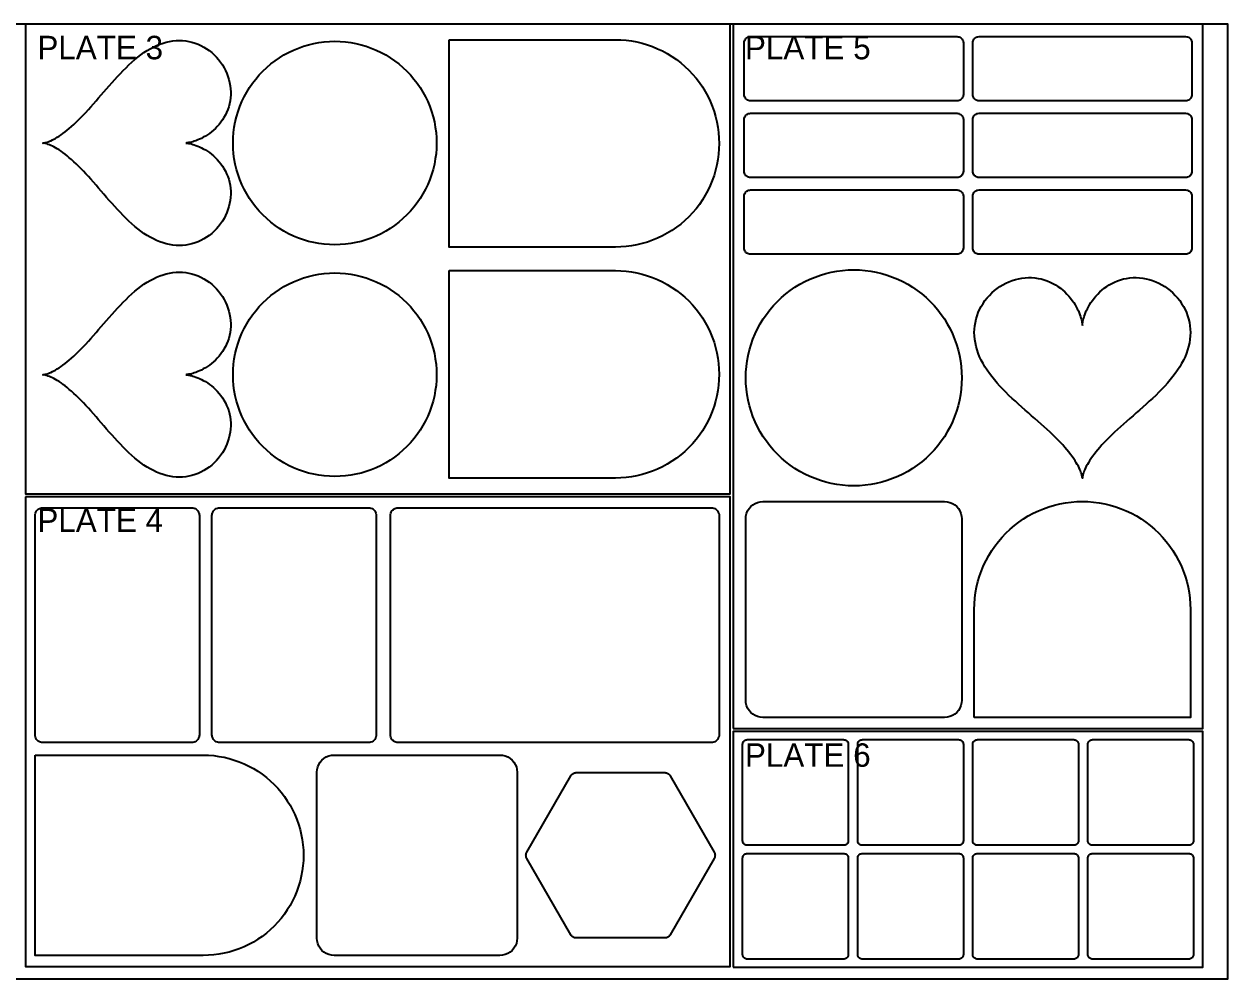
# Model space of a CAD drawing. Header units: millimetres. Extents: x 0 to 2440, y 0 to 1220.
# Drawn here: x 902 to 2440, y 0 to 1220 of the extents above; entities that cross this region are included whole.
import ezdxf

# ---------------------------------------------------------------- set-up
doc = ezdxf.new("R2010")
doc.units = ezdxf.units.MM
for name, color, linetype in [('CUT', 6, 'Continuous'), ('LABELS', 3, 'Continuous'), ('PLATES', 5, 'Continuous'), ('SHEET', 7, 'Continuous')]:
    doc.layers.add(name, color=color, linetype=linetype)

msp = doc.modelspace()

# ---------------------------------------------------------------- linework, layer by layer
at = {"layer": 'CUT'}
for points in [[(1445, 1200), (1657.5, 1200), (1657.5, 1200), (1664.4, 1199.8), (1671.4, 1199.3), (1678.2, 1198.4), (1685, 1197.1), (1691.8, 1195.5), (1698.4, 1193.5), (1705, 1191.2), (1711.4, 1188.5), (1717.7, 1185.6), (1723.8, 1182.2), (1729.7, 1178.6), (1735.4, 1174.7), (1740.9, 1170.5), (1746.2, 1166), (1751.2, 1161.2), (1756, 1156.2), (1760.5, 1150.9), (1764.7, 1145.4), (1768.6, 1139.7), (1772.2, 1133.8), (1775.6, 1127.7), (1778.5, 1121.4), (1781.2, 1115), (1783.5, 1108.4), (1785.5, 1101.8), (1787.1, 1095), (1788.4, 1088.2), (1789.3, 1081.4), (1789.8, 1074.4), (1790, 1067.5), (1789.8, 1060.6), (1789.3, 1053.6), (1788.4, 1046.8), (1787.1, 1040), (1785.5, 1033.2), (1783.5, 1026.6), (1781.2, 1020), (1778.5, 1013.6), (1775.6, 1007.3), (1772.2, 1001.2), (1768.6, 995.3), (1764.7, 989.6), (1760.5, 984.1), (1756, 978.8), (1751.2, 973.8), (1746.2, 969), (1740.9, 964.5), (1735.4, 960.3), (1729.7, 956.4), (1723.8, 952.8), (1717.7, 949.4), (1711.4, 946.5), (1705, 943.8), (1698.4, 941.5), (1691.8, 939.5), (1685, 937.9), (1678.2, 936.6), (1671.4, 935.7), (1664.4, 935.2), (1657.5, 935), (1445, 935)], [(1822, 1196), (1822.1, 1197.3), (1822.4, 1198.5), (1822.9, 1199.6), (1823.5, 1200.7), (1824.3, 1201.7), (1825.3, 1202.5), (1826.4, 1203.1), (1827.5, 1203.6), (1828.7, 1203.9), (1830, 1204), (2094, 1204), (2095.3, 1203.9), (2096.5, 1203.6), (2097.6, 1203.1), (2098.7, 1202.5), (2099.7, 1201.7), (2100.5, 1200.7), (2101.1, 1199.6), (2101.6, 1198.5), (2101.9, 1197.3), (2102, 1196), (2102, 1130), (2101.9, 1128.7), (2101.6, 1127.5), (2101.1, 1126.4), (2100.5, 1125.3), (2099.7, 1124.3), (2098.7, 1123.5), (2097.6, 1122.9), (2096.5, 1122.4), (2095.3, 1122.1), (2094, 1122), (1830, 1122), (1828.7, 1122.1), (1827.5, 1122.4), (1826.4, 1122.9), (1825.3, 1123.5), (1824.3, 1124.3), (1823.5, 1125.3), (1822.9, 1126.4), (1822.4, 1127.5), (1822.1, 1128.7), (1822, 1130)], [(2114, 1196), (2114.1, 1197.3), (2114.4, 1198.5), (2114.9, 1199.6), (2115.5, 1200.7), (2116.3, 1201.7), (2117.3, 1202.5), (2118.4, 1203.1), (2119.5, 1203.6), (2120.7, 1203.9), (2122, 1204), (2386, 1204), (2387.3, 1203.9), (2388.5, 1203.6), (2389.6, 1203.1), (2390.7, 1202.5), (2391.7, 1201.7), (2392.5, 1200.7), (2393.1, 1199.6), (2393.6, 1198.5), (2393.9, 1197.3), (2394, 1196), (2394, 1130), (2393.9, 1128.7), (2393.6, 1127.5), (2393.1, 1126.4), (2392.5, 1125.3), (2391.7, 1124.3), (2390.7, 1123.5), (2389.6, 1122.9), (2388.5, 1122.4), (2387.3, 1122.1), (2386, 1122), (2122, 1122), (2120.7, 1122.1), (2119.5, 1122.4), (2118.4, 1122.9), (2117.3, 1123.5), (2116.3, 1124.3), (2115.5, 1125.3), (2114.9, 1126.4), (2114.4, 1127.5), (2114.1, 1128.7), (2114, 1130)], [(1108.6, 1068), (1108.7, 1068), (1109, 1068), (1109.6, 1067.9), (1110.4, 1067.9), (1111.4, 1067.7), (1112.7, 1067.5), (1114.1, 1067.2), (1115.7, 1066.8), (1117.5, 1066.3), (1119.5, 1065.7), (1121.6, 1065), (1123.8, 1064.1), (1126.1, 1063.1), (1128.5, 1062), (1131, 1060.7), (1133.6, 1059.2), (1136.2, 1057.5), (1138.8, 1055.7), (1141.3, 1053.8), (1143.9, 1051.6), (1146.4, 1049.3), (1148.8, 1046.8), (1151.1, 1044.2), (1153.4, 1041.4), (1155.5, 1038.4), (1157.4, 1035.3), (1159.2, 1032.1), (1160.8, 1028.8), (1162.2, 1025.3), (1163.4, 1021.7), (1164.4, 1018), (1165.1, 1014.2), (1165.7, 1010.4), (1166, 1006.5), (1166, 1002.6), (1165.8, 998.6), (1165.3, 994.7), (1164.6, 990.7), (1163.7, 986.8), (1162.5, 982.9), (1161.1, 979.1), (1159.4, 975.3), (1157.5, 971.7), (1155.4, 968.1), (1153, 964.7), (1150.5, 961.4), (1147.8, 958.3), (1144.8, 955.3), (1141.8, 952.5), (1138.5, 949.9), (1135.1, 947.6), (1131.6, 945.4), (1128, 943.5), (1124.2, 941.8), (1120.4, 940.3), (1116.5, 939.1), (1112.5, 938.2), (1108.5, 937.5), (1104.4, 937.1), (1100.3, 937), (1096.1, 937.1), (1092, 937.5), (1087.8, 938.2), (1083.7, 939.1), (1079.5, 940.3), (1075.4, 941.8), (1071.3, 943.5), (1067.2, 945.4), (1063.2, 947.6), (1059.2, 949.9), (1055.2, 952.5), (1051.3, 955.3), (1047.4, 958.3), (1043.6, 961.4), (1039.8, 964.7), (1036, 968.1), (1032.3, 971.7), (1028.7, 975.3), (1025, 979.1), (1021.4, 982.9), (1017.9, 986.8), (1014.4, 990.7), (1010.9, 994.7), (1007.4, 998.6), (1004, 1002.6), (1000.6, 1006.5), (997.2, 1010.4), (993.9, 1014.2), (990.6, 1018), (987.4, 1021.7), (984.1, 1025.3), (980.9, 1028.8), (977.8, 1032.1), (974.7, 1035.3), (971.6, 1038.4), (968.6, 1041.4), (965.6, 1044.2), (962.7, 1046.8), (959.8, 1049.3), (957, 1051.6), (954.3, 1053.8), (951.7, 1055.7), (949.2, 1057.5), (946.8, 1059.2), (944.4, 1060.7), (942.2, 1062), (940.1, 1063.1), (938.1, 1064.1), (936.2, 1065), (934.5, 1065.7), (932.9, 1066.3), (931.5, 1066.8), (930.2, 1067.2), (929.1, 1067.5), (928.2, 1067.7), (927.4, 1067.9), (926.8, 1067.9), (926.4, 1068), (926.1, 1068), (926, 1068), (926.1, 1068), (926.4, 1068), (926.8, 1068.1), (927.4, 1068.1), (928.2, 1068.3), (929.1, 1068.5), (930.2, 1068.8), (931.5, 1069.2), (932.9, 1069.7), (934.5, 1070.3), (936.2, 1071), (938.1, 1071.9), (940.1, 1072.9), (942.2, 1074), (944.4, 1075.3), (946.8, 1076.8), (949.2, 1078.5), (951.7, 1080.3), (954.3, 1082.2), (957, 1084.4), (959.8, 1086.7), (962.7, 1089.2), (965.6, 1091.8), (968.6, 1094.6), (971.6, 1097.6), (974.7, 1100.7), (977.8, 1103.9), (980.9, 1107.2), (984.1, 1110.7), (987.4, 1114.3), (990.6, 1118), (993.9, 1121.8), (997.2, 1125.6), (1000.6, 1129.5), (1004, 1133.4), (1007.4, 1137.4), (1010.9, 1141.3), (1014.4, 1145.3), (1017.9, 1149.2), (1021.4, 1153.1), (1025, 1156.9), (1028.7, 1160.7), (1032.3, 1164.3), (1036, 1167.9), (1039.8, 1171.3), (1043.6, 1174.6), (1047.4, 1177.7), (1051.3, 1180.7), (1055.2, 1183.5), (1059.2, 1186.1), (1063.2, 1188.4), (1067.2, 1190.6), (1071.3, 1192.5), (1075.4, 1194.2), (1079.5, 1195.7), (1083.7, 1196.9), (1087.8, 1197.8), (1092, 1198.5), (1096.1, 1198.9), (1100.3, 1199), (1104.4, 1198.9), (1108.5, 1198.5), (1112.5, 1197.8), (1116.5, 1196.9), (1120.4, 1195.7), (1124.2, 1194.2), (1128, 1192.5), (1131.6, 1190.6), (1135.1, 1188.4), (1138.5, 1186.1), (1141.8, 1183.5), (1144.8, 1180.7), (1147.8, 1177.7), (1150.5, 1174.6), (1153, 1171.3), (1155.4, 1167.9), (1157.5, 1164.3), (1159.4, 1160.7), (1161.1, 1156.9), (1162.5, 1153.1), (1163.7, 1149.2), (1164.6, 1145.3), (1165.3, 1141.3), (1165.8, 1137.4), (1166, 1133.4), (1166, 1129.5), (1165.7, 1125.6), (1165.1, 1121.8), (1164.4, 1118), (1163.4, 1114.3), (1162.2, 1110.7), (1160.8, 1107.2), (1159.2, 1103.9), (1157.4, 1100.7), (1155.5, 1097.6), (1153.4, 1094.6), (1151.1, 1091.8), (1148.8, 1089.2), (1146.4, 1086.7), (1143.9, 1084.4), (1141.3, 1082.2), (1138.8, 1080.3), (1136.2, 1078.5), (1133.6, 1076.8), (1131, 1075.3), (1128.5, 1074), (1126.1, 1072.9), (1123.8, 1071.9), (1121.6, 1071), (1119.5, 1070.3), (1117.5, 1069.7), (1115.7, 1069.2), (1114.1, 1068.8), (1112.7, 1068.5), (1111.4, 1068.3), (1110.4, 1068.1), (1109.6, 1068.1), (1109, 1068), (1108.7, 1068)], [(1299, 938), (1292.2, 938.2), (1285.4, 938.7), (1278.7, 939.6), (1272, 940.8), (1265.4, 942.4), (1258.8, 944.4), (1252.4, 946.6), (1246.1, 949.2), (1240, 952.2), (1234, 955.4), (1228.2, 959), (1222.6, 962.8), (1217.2, 967), (1212, 971.4), (1207.1, 976.1), (1202.4, 981), (1198, 986.2), (1193.8, 991.6), (1190, 997.2), (1186.4, 1003), (1183.2, 1009), (1180.2, 1015.1), (1177.6, 1021.4), (1175.4, 1027.8), (1173.4, 1034.4), (1171.8, 1041), (1170.6, 1047.7), (1169.7, 1054.4), (1169.2, 1061.2), (1169, 1068), (1169.2, 1074.8), (1169.7, 1081.6), (1170.6, 1088.3), (1171.8, 1095), (1173.4, 1101.6), (1175.4, 1108.2), (1177.6, 1114.6), (1180.2, 1120.9), (1183.2, 1127), (1186.4, 1133), (1190, 1138.8), (1193.8, 1144.4), (1198, 1149.8), (1202.4, 1155), (1207.1, 1159.9), (1212, 1164.6), (1217.2, 1169), (1222.6, 1173.2), (1228.2, 1177), (1234, 1180.6), (1240, 1183.8), (1246.1, 1186.8), (1252.4, 1189.4), (1258.8, 1191.6), (1265.4, 1193.6), (1272, 1195.2), (1278.7, 1196.4), (1285.4, 1197.3), (1292.2, 1197.8), (1299, 1198), (1305.8, 1197.8), (1312.6, 1197.3), (1319.3, 1196.4), (1326, 1195.2), (1332.6, 1193.6), (1339.2, 1191.6), (1345.6, 1189.4), (1351.9, 1186.8), (1358, 1183.8), (1364, 1180.6), (1369.8, 1177), (1375.4, 1173.2), (1380.8, 1169), (1386, 1164.6), (1390.9, 1159.9), (1395.6, 1155), (1400, 1149.8), (1404.2, 1144.4), (1408, 1138.8), (1411.6, 1133), (1414.8, 1127), (1417.8, 1120.9), (1420.4, 1114.6), (1422.6, 1108.2), (1424.6, 1101.6), (1426.2, 1095), (1427.4, 1088.3), (1428.3, 1081.6), (1428.8, 1074.8), (1429, 1068), (1428.8, 1061.2), (1428.3, 1054.4), (1427.4, 1047.7), (1426.2, 1041), (1424.6, 1034.4), (1422.6, 1027.8), (1420.4, 1021.4), (1417.8, 1015.1), (1414.8, 1009), (1411.6, 1003), (1408, 997.2), (1404.2, 991.6), (1400, 986.2), (1395.6, 981), (1390.9, 976.1), (1386, 971.4), (1380.8, 967), (1375.4, 962.8), (1369.8, 959), (1364, 955.4), (1358, 952.2), (1351.9, 949.2), (1345.6, 946.6), (1339.2, 944.4), (1332.6, 942.4), (1326, 940.8), (1319.3, 939.6), (1312.6, 938.7), (1305.8, 938.2)], [(1822, 1098), (1822.1, 1099.3), (1822.4, 1100.5), (1822.9, 1101.6), (1823.5, 1102.7), (1824.3, 1103.7), (1825.3, 1104.5), (1826.4, 1105.1), (1827.5, 1105.6), (1828.7, 1105.9), (1830, 1106), (2094, 1106), (2095.3, 1105.9), (2096.5, 1105.6), (2097.6, 1105.1), (2098.7, 1104.5), (2099.7, 1103.7), (2100.5, 1102.7), (2101.1, 1101.6), (2101.6, 1100.5), (2101.9, 1099.3), (2102, 1098), (2102, 1032), (2101.9, 1030.7), (2101.6, 1029.5), (2101.1, 1028.4), (2100.5, 1027.3), (2099.7, 1026.3), (2098.7, 1025.5), (2097.6, 1024.9), (2096.5, 1024.4), (2095.3, 1024.1), (2094, 1024), (1830, 1024), (1828.7, 1024.1), (1827.5, 1024.4), (1826.4, 1024.9), (1825.3, 1025.5), (1824.3, 1026.3), (1823.5, 1027.3), (1822.9, 1028.4), (1822.4, 1029.5), (1822.1, 1030.7), (1822, 1032)], [(2114, 1098), (2114.1, 1099.3), (2114.4, 1100.5), (2114.9, 1101.6), (2115.5, 1102.7), (2116.3, 1103.7), (2117.3, 1104.5), (2118.4, 1105.1), (2119.5, 1105.6), (2120.7, 1105.9), (2122, 1106), (2386, 1106), (2387.3, 1105.9), (2388.5, 1105.6), (2389.6, 1105.1), (2390.7, 1104.5), (2391.7, 1103.7), (2392.5, 1102.7), (2393.1, 1101.6), (2393.6, 1100.5), (2393.9, 1099.3), (2394, 1098), (2394, 1032), (2393.9, 1030.7), (2393.6, 1029.5), (2393.1, 1028.4), (2392.5, 1027.3), (2391.7, 1026.3), (2390.7, 1025.5), (2389.6, 1024.9), (2388.5, 1024.4), (2387.3, 1024.1), (2386, 1024), (2122, 1024), (2120.7, 1024.1), (2119.5, 1024.4), (2118.4, 1024.9), (2117.3, 1025.5), (2116.3, 1026.3), (2115.5, 1027.3), (2114.9, 1028.4), (2114.4, 1029.5), (2114.1, 1030.7), (2114, 1032)], [(1822, 1000), (1822.1, 1001.3), (1822.4, 1002.5), (1822.9, 1003.6), (1823.5, 1004.7), (1824.3, 1005.7), (1825.3, 1006.5), (1826.4, 1007.1), (1827.5, 1007.6), (1828.7, 1007.9), (1830, 1008), (2094, 1008), (2095.3, 1007.9), (2096.5, 1007.6), (2097.6, 1007.1), (2098.7, 1006.5), (2099.7, 1005.7), (2100.5, 1004.7), (2101.1, 1003.6), (2101.6, 1002.5), (2101.9, 1001.3), (2102, 1000), (2102, 934), (2101.9, 932.7), (2101.6, 931.5), (2101.1, 930.4), (2100.5, 929.3), (2099.7, 928.3), (2098.7, 927.5), (2097.6, 926.9), (2096.5, 926.4), (2095.3, 926.1), (2094, 926), (1830, 926), (1828.7, 926.1), (1827.5, 926.4), (1826.4, 926.9), (1825.3, 927.5), (1824.3, 928.3), (1823.5, 929.3), (1822.9, 930.4), (1822.4, 931.5), (1822.1, 932.7), (1822, 934)], [(2114, 1000), (2114.1, 1001.3), (2114.4, 1002.5), (2114.9, 1003.6), (2115.5, 1004.7), (2116.3, 1005.7), (2117.3, 1006.5), (2118.4, 1007.1), (2119.5, 1007.6), (2120.7, 1007.9), (2122, 1008), (2386, 1008), (2387.3, 1007.9), (2388.5, 1007.6), (2389.6, 1007.1), (2390.7, 1006.5), (2391.7, 1005.7), (2392.5, 1004.7), (2393.1, 1003.6), (2393.6, 1002.5), (2393.9, 1001.3), (2394, 1000), (2394, 934), (2393.9, 932.7), (2393.6, 931.5), (2393.1, 930.4), (2392.5, 929.3), (2391.7, 928.3), (2390.7, 927.5), (2389.6, 926.9), (2388.5, 926.4), (2387.3, 926.1), (2386, 926), (2122, 926), (2120.7, 926.1), (2119.5, 926.4), (2118.4, 926.9), (2117.3, 927.5), (2116.3, 928.3), (2115.5, 929.3), (2114.9, 930.4), (2114.4, 931.5), (2114.1, 932.7), (2114, 934)], [(1108.6, 772), (1108.7, 772), (1109, 772), (1109.6, 771.9), (1110.4, 771.9), (1111.4, 771.7), (1112.7, 771.5), (1114.1, 771.2), (1115.7, 770.8), (1117.5, 770.3), (1119.5, 769.7), (1121.6, 769), (1123.8, 768.1), (1126.1, 767.1), (1128.5, 766), (1131, 764.7), (1133.6, 763.2), (1136.2, 761.5), (1138.8, 759.7), (1141.3, 757.8), (1143.9, 755.6), (1146.4, 753.3), (1148.8, 750.8), (1151.1, 748.2), (1153.4, 745.4), (1155.5, 742.4), (1157.4, 739.3), (1159.2, 736.1), (1160.8, 732.8), (1162.2, 729.3), (1163.4, 725.7), (1164.4, 722), (1165.1, 718.2), (1165.7, 714.4), (1166, 710.5), (1166, 706.6), (1165.8, 702.6), (1165.3, 698.7), (1164.6, 694.7), (1163.7, 690.8), (1162.5, 686.9), (1161.1, 683.1), (1159.4, 679.3), (1157.5, 675.7), (1155.4, 672.1), (1153, 668.7), (1150.5, 665.4), (1147.8, 662.3), (1144.8, 659.3), (1141.8, 656.5), (1138.5, 653.9), (1135.1, 651.6), (1131.6, 649.4), (1128, 647.5), (1124.2, 645.8), (1120.4, 644.3), (1116.5, 643.1), (1112.5, 642.2), (1108.5, 641.5), (1104.4, 641.1), (1100.3, 641), (1096.1, 641.1), (1092, 641.5), (1087.8, 642.2), (1083.7, 643.1), (1079.5, 644.3), (1075.4, 645.8), (1071.3, 647.5), (1067.2, 649.4), (1063.2, 651.6), (1059.2, 653.9), (1055.2, 656.5), (1051.3, 659.3), (1047.4, 662.3), (1043.6, 665.4), (1039.8, 668.7), (1036, 672.1), (1032.3, 675.7), (1028.7, 679.3), (1025, 683.1), (1021.4, 686.9), (1017.9, 690.8), (1014.4, 694.7), (1010.9, 698.7), (1007.4, 702.6), (1004, 706.6), (1000.6, 710.5), (997.2, 714.4), (993.9, 718.2), (990.6, 722), (987.4, 725.7), (984.1, 729.3), (980.9, 732.8), (977.8, 736.1), (974.7, 739.3), (971.6, 742.4), (968.6, 745.4), (965.6, 748.2), (962.7, 750.8), (959.8, 753.3), (957, 755.6), (954.3, 757.8), (951.7, 759.7), (949.2, 761.5), (946.8, 763.2), (944.4, 764.7), (942.2, 766), (940.1, 767.1), (938.1, 768.1), (936.2, 769), (934.5, 769.7), (932.9, 770.3), (931.5, 770.8), (930.2, 771.2), (929.1, 771.5), (928.2, 771.7), (927.4, 771.9), (926.8, 771.9), (926.4, 772), (926.1, 772), (926, 772), (926.1, 772), (926.4, 772), (926.8, 772.1), (927.4, 772.1), (928.2, 772.3), (929.1, 772.5), (930.2, 772.8), (931.5, 773.2), (932.9, 773.7), (934.5, 774.3), (936.2, 775), (938.1, 775.9), (940.1, 776.9), (942.2, 778), (944.4, 779.3), (946.8, 780.8), (949.2, 782.5), (951.7, 784.3), (954.3, 786.2), (957, 788.4), (959.8, 790.7), (962.7, 793.2), (965.6, 795.8), (968.6, 798.6), (971.6, 801.6), (974.7, 804.7), (977.8, 807.9), (980.9, 811.2), (984.1, 814.7), (987.4, 818.3), (990.6, 822), (993.9, 825.8), (997.2, 829.6), (1000.6, 833.5), (1004, 837.4), (1007.4, 841.4), (1010.9, 845.3), (1014.4, 849.3), (1017.9, 853.2), (1021.4, 857.1), (1025, 860.9), (1028.7, 864.7), (1032.3, 868.3), (1036, 871.9), (1039.8, 875.3), (1043.6, 878.6), (1047.4, 881.7), (1051.3, 884.7), (1055.2, 887.5), (1059.2, 890.1), (1063.2, 892.4), (1067.2, 894.6), (1071.3, 896.5), (1075.4, 898.2), (1079.5, 899.7), (1083.7, 900.9), (1087.8, 901.8), (1092, 902.5), (1096.1, 902.9), (1100.3, 903), (1104.4, 902.9), (1108.5, 902.5), (1112.5, 901.8), (1116.5, 900.9), (1120.4, 899.7), (1124.2, 898.2), (1128, 896.5), (1131.6, 894.6), (1135.1, 892.4), (1138.5, 890.1), (1141.8, 887.5), (1144.8, 884.7), (1147.8, 881.7), (1150.5, 878.6), (1153, 875.3), (1155.4, 871.9), (1157.5, 868.3), (1159.4, 864.7), (1161.1, 860.9), (1162.5, 857.1), (1163.7, 853.2), (1164.6, 849.3), (1165.3, 845.3), (1165.8, 841.4), (1166, 837.4), (1166, 833.5), (1165.7, 829.6), (1165.1, 825.8), (1164.4, 822), (1163.4, 818.3), (1162.2, 814.7), (1160.8, 811.2), (1159.2, 807.9), (1157.4, 804.7), (1155.5, 801.6), (1153.4, 798.6), (1151.1, 795.8), (1148.8, 793.2), (1146.4, 790.7), (1143.9, 788.4), (1141.3, 786.2), (1138.8, 784.3), (1136.2, 782.5), (1133.6, 780.8), (1131, 779.3), (1128.5, 778), (1126.1, 776.9), (1123.8, 775.9), (1121.6, 775), (1119.5, 774.3), (1117.5, 773.7), (1115.7, 773.2), (1114.1, 772.8), (1112.7, 772.5), (1111.4, 772.3), (1110.4, 772.1), (1109.6, 772.1), (1109, 772), (1108.7, 772)], [(1299, 642), (1292.2, 642.2), (1285.4, 642.7), (1278.7, 643.6), (1272, 644.8), (1265.4, 646.4), (1258.8, 648.4), (1252.4, 650.6), (1246.1, 653.2), (1240, 656.2), (1234, 659.4), (1228.2, 663), (1222.6, 666.8), (1217.2, 671), (1212, 675.4), (1207.1, 680.1), (1202.4, 685), (1198, 690.2), (1193.8, 695.6), (1190, 701.2), (1186.4, 707), (1183.2, 713), (1180.2, 719.1), (1177.6, 725.4), (1175.4, 731.8), (1173.4, 738.4), (1171.8, 745), (1170.6, 751.7), (1169.7, 758.4), (1169.2, 765.2), (1169, 772), (1169.2, 778.8), (1169.7, 785.6), (1170.6, 792.3), (1171.8, 799), (1173.4, 805.6), (1175.4, 812.2), (1177.6, 818.6), (1180.2, 824.9), (1183.2, 831), (1186.4, 837), (1190, 842.8), (1193.8, 848.4), (1198, 853.8), (1202.4, 859), (1207.1, 863.9), (1212, 868.6), (1217.2, 873), (1222.6, 877.2), (1228.2, 881), (1234, 884.6), (1240, 887.8), (1246.1, 890.8), (1252.4, 893.4), (1258.8, 895.6), (1265.4, 897.6), (1272, 899.2), (1278.7, 900.4), (1285.4, 901.3), (1292.2, 901.8), (1299, 902), (1305.8, 901.8), (1312.6, 901.3), (1319.3, 900.4), (1326, 899.2), (1332.6, 897.6), (1339.2, 895.6), (1345.6, 893.4), (1351.9, 890.8), (1358, 887.8), (1364, 884.6), (1369.8, 881), (1375.4, 877.2), (1380.8, 873), (1386, 868.6), (1390.9, 863.9), (1395.6, 859), (1400, 853.8), (1404.2, 848.4), (1408, 842.8), (1411.6, 837), (1414.8, 831), (1417.8, 824.9), (1420.4, 818.6), (1422.6, 812.2), (1424.6, 805.6), (1426.2, 799), (1427.4, 792.3), (1428.3, 785.6), (1428.8, 778.8), (1429, 772), (1428.8, 765.2), (1428.3, 758.4), (1427.4, 751.7), (1426.2, 745), (1424.6, 738.4), (1422.6, 731.8), (1420.4, 725.4), (1417.8, 719.1), (1414.8, 713), (1411.6, 707), (1408, 701.2), (1404.2, 695.6), (1400, 690.2), (1395.6, 685), (1390.9, 680.1), (1386, 675.4), (1380.8, 671), (1375.4, 666.8), (1369.8, 663), (1364, 659.4), (1358, 656.2), (1351.9, 653.2), (1345.6, 650.6), (1339.2, 648.4), (1332.6, 646.4), (1326, 644.8), (1319.3, 643.6), (1312.6, 642.7), (1305.8, 642.2)], [(1445, 905), (1657.5, 905), (1657.5, 905), (1664.4, 904.8), (1671.4, 904.3), (1678.2, 903.4), (1685, 902.1), (1691.8, 900.5), (1698.4, 898.5), (1705, 896.2), (1711.4, 893.5), (1717.7, 890.6), (1723.8, 887.2), (1729.7, 883.6), (1735.4, 879.7), (1740.9, 875.5), (1746.2, 871), (1751.2, 866.2), (1756, 861.2), (1760.5, 855.9), (1764.7, 850.4), (1768.6, 844.7), (1772.2, 838.8), (1775.6, 832.7), (1778.5, 826.4), (1781.2, 820), (1783.5, 813.4), (1785.5, 806.8), (1787.1, 800), (1788.4, 793.2), (1789.3, 786.4), (1789.8, 779.4), (1790, 772.5), (1789.8, 765.6), (1789.3, 758.6), (1788.4, 751.8), (1787.1, 745), (1785.5, 738.2), (1783.5, 731.6), (1781.2, 725), (1778.5, 718.6), (1775.6, 712.3), (1772.2, 706.2), (1768.6, 700.3), (1764.7, 694.6), (1760.5, 689.1), (1756, 683.8), (1751.2, 678.8), (1746.2, 674), (1740.9, 669.5), (1735.4, 665.3), (1729.7, 661.4), (1723.8, 657.8), (1717.7, 654.4), (1711.4, 651.5), (1705, 648.8), (1698.4, 646.5), (1691.8, 644.5), (1685, 642.9), (1678.2, 641.6), (1671.4, 640.7), (1664.4, 640.2), (1657.5, 640), (1445, 640)], [(2100, 768), (2099.8, 760.8), (2099.2, 753.6), (2098.3, 746.4), (2097, 739.3), (2095.3, 732.3), (2093.2, 725.4), (2090.8, 718.5), (2088.1, 711.9), (2085, 705.3), (2081.5, 699), (2077.7, 692.8), (2073.6, 686.9), (2069.2, 681.2), (2064.6, 675.7), (2059.6, 670.4), (2054.3, 665.4), (2048.8, 660.8), (2043.1, 656.4), (2037.2, 652.3), (2031, 648.5), (2024.7, 645), (2018.1, 641.9), (2011.5, 639.2), (2004.6, 636.8), (1997.7, 634.7), (1990.7, 633), (1983.6, 631.7), (1976.4, 630.8), (1969.2, 630.2), (1962, 630), (1954.8, 630.2), (1947.6, 630.8), (1940.4, 631.7), (1933.3, 633), (1926.3, 634.7), (1919.4, 636.8), (1912.5, 639.2), (1905.9, 641.9), (1899.3, 645), (1893, 648.5), (1886.8, 652.3), (1880.9, 656.4), (1875.2, 660.8), (1869.7, 665.4), (1864.4, 670.4), (1859.4, 675.7), (1854.8, 681.2), (1850.4, 686.9), (1846.3, 692.8), (1842.5, 699), (1839, 705.3), (1835.9, 711.9), (1833.2, 718.5), (1830.8, 725.4), (1828.7, 732.3), (1827, 739.3), (1825.7, 746.4), (1824.8, 753.6), (1824.2, 760.8), (1824, 768), (1824.2, 775.2), (1824.8, 782.4), (1825.7, 789.6), (1827, 796.7), (1828.7, 803.7), (1830.8, 810.6), (1833.2, 817.5), (1835.9, 824.1), (1839, 830.7), (1842.5, 837), (1846.3, 843.2), (1850.4, 849.1), (1854.8, 854.8), (1859.4, 860.3), (1864.4, 865.6), (1869.7, 870.6), (1875.2, 875.2), (1880.9, 879.6), (1886.8, 883.7), (1893, 887.5), (1899.3, 891), (1905.9, 894.1), (1912.5, 896.8), (1919.4, 899.2), (1926.3, 901.3), (1933.3, 903), (1940.4, 904.3), (1947.6, 905.2), (1954.8, 905.8), (1962, 906), (1969.2, 905.8), (1976.4, 905.2), (1983.6, 904.3), (1990.7, 903), (1997.7, 901.3), (2004.6, 899.2), (2011.5, 896.8), (2018.1, 894.1), (2024.7, 891), (2031, 887.5), (2037.2, 883.7), (2043.1, 879.6), (2048.8, 875.2), (2054.3, 870.6), (2059.6, 865.6), (2064.6, 860.3), (2069.2, 854.8), (2073.6, 849.1), (2077.7, 843.2), (2081.5, 837), (2085, 830.7), (2088.1, 824.1), (2090.8, 817.5), (2093.2, 810.6), (2095.3, 803.7), (2097, 796.7), (2098.3, 789.6), (2099.2, 782.4), (2099.8, 775.2)], [(2254, 834.7), (2254, 834.9), (2254, 835.2), (2254.1, 835.8), (2254.2, 836.7), (2254.3, 837.8), (2254.5, 839.1), (2254.8, 840.6), (2255.2, 842.4), (2255.8, 844.3), (2256.4, 846.4), (2257.2, 848.6), (2258.1, 851), (2259.1, 853.5), (2260.4, 856), (2261.7, 858.7), (2263.3, 861.4), (2265, 864.2), (2266.9, 867), (2269, 869.7), (2271.2, 872.4), (2273.7, 875.1), (2276.3, 877.7), (2279.1, 880.2), (2282, 882.5), (2285.1, 884.8), (2288.4, 886.8), (2291.8, 888.7), (2295.3, 890.4), (2299, 891.9), (2302.8, 893.2), (2306.7, 894.3), (2310.6, 895.1), (2314.7, 895.6), (2318.8, 896), (2322.9, 896), (2327.1, 895.8), (2331.2, 895.3), (2335.4, 894.6), (2339.5, 893.5), (2343.6, 892.3), (2347.7, 890.7), (2351.6, 888.9), (2355.5, 886.9), (2359.2, 884.7), (2362.8, 882.2), (2366.3, 879.4), (2369.6, 876.5), (2372.7, 873.4), (2375.6, 870.1), (2378.4, 866.7), (2380.9, 863.1), (2383.1, 859.3), (2385.2, 855.4), (2387, 851.4), (2388.5, 847.4), (2389.7, 843.2), (2390.7, 838.9), (2391.4, 834.6), (2391.9, 830.3), (2392, 825.9), (2391.9, 821.5), (2391.4, 817), (2390.7, 812.6), (2389.7, 808.2), (2388.5, 803.8), (2387, 799.4), (2385.2, 795), (2383.1, 790.7), (2380.9, 786.3), (2378.4, 782.1), (2375.6, 777.8), (2372.7, 773.7), (2369.6, 769.5), (2366.3, 765.4), (2362.8, 761.4), (2359.2, 757.4), (2355.5, 753.4), (2351.6, 749.5), (2347.7, 745.6), (2343.6, 741.8), (2339.5, 738), (2335.4, 734.2), (2331.2, 730.5), (2327.1, 726.8), (2322.9, 723.2), (2318.8, 719.6), (2314.7, 716), (2310.6, 712.4), (2306.7, 708.9), (2302.8, 705.4), (2299, 702), (2295.3, 698.6), (2291.8, 695.2), (2288.4, 691.9), (2285.1, 688.6), (2282, 685.4), (2279.1, 682.2), (2276.3, 679.1), (2273.7, 676.1), (2271.2, 673.1), (2269, 670.2), (2266.9, 667.4), (2265, 664.7), (2263.3, 662.1), (2261.7, 659.6), (2260.4, 657.3), (2259.1, 655), (2258.1, 652.9), (2257.2, 650.9), (2256.4, 649.1), (2255.8, 647.4), (2255.2, 645.9), (2254.8, 644.5), (2254.5, 643.3), (2254.3, 642.3), (2254.2, 641.5), (2254.1, 640.8), (2254, 640.4), (2254, 640.1), (2254, 640), (2254, 640.1), (2254, 640.4), (2253.9, 640.8), (2253.8, 641.5), (2253.7, 642.3), (2253.5, 643.3), (2253.2, 644.5), (2252.8, 645.9), (2252.2, 647.4), (2251.6, 649.1), (2250.8, 650.9), (2249.9, 652.9), (2248.9, 655), (2247.6, 657.3), (2246.3, 659.6), (2244.7, 662.1), (2243, 664.7), (2241.1, 667.4), (2239, 670.2), (2236.8, 673.1), (2234.3, 676.1), (2231.7, 679.1), (2228.9, 682.2), (2226, 685.4), (2222.9, 688.6), (2219.6, 691.9), (2216.2, 695.2), (2212.7, 698.6), (2209, 702), (2205.2, 705.4), (2201.3, 708.9), (2197.4, 712.4), (2193.3, 716), (2189.2, 719.6), (2185.1, 723.2), (2180.9, 726.8), (2176.8, 730.5), (2172.6, 734.2), (2168.5, 738), (2164.4, 741.8), (2160.3, 745.6), (2156.4, 749.5), (2152.5, 753.4), (2148.8, 757.4), (2145.2, 761.4), (2141.7, 765.4), (2138.4, 769.5), (2135.3, 773.7), (2132.4, 777.8), (2129.6, 782.1), (2127.1, 786.3), (2124.9, 790.7), (2122.8, 795), (2121, 799.4), (2119.5, 803.8), (2118.3, 808.2), (2117.3, 812.6), (2116.6, 817), (2116.1, 821.5), (2116, 825.9), (2116.1, 830.3), (2116.6, 834.6), (2117.3, 838.9), (2118.3, 843.2), (2119.5, 847.4), (2121, 851.4), (2122.8, 855.4), (2124.9, 859.3), (2127.1, 863.1), (2129.6, 866.7), (2132.4, 870.1), (2135.3, 873.4), (2138.4, 876.5), (2141.7, 879.4), (2145.2, 882.2), (2148.8, 884.7), (2152.5, 886.9), (2156.4, 888.9), (2160.3, 890.7), (2164.4, 892.3), (2168.5, 893.5), (2172.6, 894.6), (2176.8, 895.3), (2180.9, 895.8), (2185.1, 896), (2189.2, 896), (2193.3, 895.6), (2197.4, 895.1), (2201.3, 894.3), (2205.2, 893.2), (2209, 891.9), (2212.7, 890.4), (2216.2, 888.7), (2219.6, 886.8), (2222.9, 884.8), (2226, 882.5), (2228.9, 880.2), (2231.7, 877.7), (2234.3, 875.1), (2236.8, 872.4), (2239, 869.7), (2241.1, 867), (2243, 864.2), (2244.7, 861.4), (2246.3, 858.7), (2247.6, 856), (2248.9, 853.5), (2249.9, 851), (2250.8, 848.6), (2251.6, 846.4), (2252.2, 844.3), (2252.8, 842.4), (2253.2, 840.6), (2253.5, 839.1), (2253.7, 837.8), (2253.8, 836.7), (2253.9, 835.8), (2254, 835.2), (2254, 834.9)], [(1116, 602), (1117.6, 601.9), (1119.1, 601.5), (1120.5, 600.9), (1121.9, 600.1), (1123.1, 599.1), (1124.1, 597.9), (1124.9, 596.5), (1125.5, 595.1), (1125.9, 593.6), (1126, 592), (1126, 312), (1125.9, 310.4), (1125.5, 308.9), (1124.9, 307.5), (1124.1, 306.1), (1123.1, 304.9), (1121.9, 303.9), (1120.5, 303.1), (1119.1, 302.5), (1117.6, 302.1), (1116, 302), (926, 302), (924.4, 302.1), (922.9, 302.5), (921.5, 303.1), (920.1, 303.9), (918.9, 304.9), (917.9, 306.1), (917.1, 307.5), (916.5, 308.9), (916.1, 310.4), (916, 312), (916, 592), (916.1, 593.6), (916.5, 595.1), (917.1, 596.5), (917.9, 597.9), (918.9, 599.1), (920.1, 600.1), (921.5, 600.9), (922.9, 601.5), (924.4, 601.9), (926, 602)], [(1342, 602), (1343.6, 601.9), (1345.1, 601.5), (1346.5, 600.9), (1347.9, 600.1), (1349.1, 599.1), (1350.1, 597.9), (1350.9, 596.5), (1351.5, 595.1), (1351.9, 593.6), (1352, 592), (1352, 312), (1351.9, 310.4), (1351.5, 308.9), (1350.9, 307.5), (1350.1, 306.1), (1349.1, 304.9), (1347.9, 303.9), (1346.5, 303.1), (1345.1, 302.5), (1343.6, 302.1), (1342, 302), (1152, 302), (1150.4, 302.1), (1148.9, 302.5), (1147.5, 303.1), (1146.1, 303.9), (1144.9, 304.9), (1143.9, 306.1), (1143.1, 307.5), (1142.5, 308.9), (1142.1, 310.4), (1142, 312), (1142, 592), (1142.1, 593.6), (1142.5, 595.1), (1143.1, 596.5), (1143.9, 597.9), (1144.9, 599.1), (1146.1, 600.1), (1147.5, 600.9), (1148.9, 601.5), (1150.4, 601.9), (1152, 602)], [(1780, 602), (1781.6, 601.9), (1783.1, 601.5), (1784.5, 600.9), (1785.9, 600.1), (1787.1, 599.1), (1788.1, 597.9), (1788.9, 596.5), (1789.5, 595.1), (1789.9, 593.6), (1790, 592), (1790, 312), (1789.9, 310.4), (1789.5, 308.9), (1788.9, 307.5), (1788.1, 306.1), (1787.1, 304.9), (1785.9, 303.9), (1784.5, 303.1), (1783.1, 302.5), (1781.6, 302.1), (1780, 302), (1380, 302), (1378.4, 302.1), (1376.9, 302.5), (1375.5, 303.1), (1374.1, 303.9), (1372.9, 304.9), (1371.9, 306.1), (1371.1, 307.5), (1370.5, 308.9), (1370.1, 310.4), (1370, 312), (1370, 592), (1370.1, 593.6), (1370.5, 595.1), (1371.1, 596.5), (1371.9, 597.9), (1372.9, 599.1), (1374.1, 600.1), (1375.5, 600.9), (1376.9, 601.5), (1378.4, 601.9), (1380, 602)], [(1824, 588), (1824.3, 591.4), (1825.1, 594.8), (1826.4, 598), (1828.2, 600.9), (1830.4, 603.6), (1833.1, 605.8), (1836, 607.6), (1839.2, 608.9), (1842.6, 609.7), (1846, 610), (2078, 610), (2081.4, 609.7), (2084.8, 608.9), (2088, 607.6), (2090.9, 605.8), (2093.6, 603.6), (2095.8, 600.9), (2097.6, 598), (2098.9, 594.8), (2099.7, 591.4), (2100, 588), (2100, 356), (2099.7, 352.6), (2098.9, 349.2), (2097.6, 346), (2095.8, 343.1), (2093.6, 340.4), (2090.9, 338.2), (2088, 336.4), (2084.8, 335.1), (2081.4, 334.3), (2078, 334), (1846, 334), (1842.6, 334.3), (1839.2, 335.1), (1836, 336.4), (1833.1, 338.2), (1830.4, 340.4), (1828.2, 343.1), (1826.4, 346), (1825.1, 349.2), (1824.3, 352.6), (1824, 356)], [(2116, 334), (2116, 472), (2116, 472), (2116.2, 479.2), (2116.8, 486.4), (2117.7, 493.6), (2119, 500.7), (2120.7, 507.7), (2122.8, 514.6), (2125.2, 521.5), (2127.9, 528.1), (2131, 534.7), (2134.5, 541), (2138.3, 547.2), (2142.4, 553.1), (2146.8, 558.8), (2151.4, 564.3), (2156.4, 569.6), (2161.7, 574.6), (2167.2, 579.2), (2172.9, 583.6), (2178.8, 587.7), (2185, 591.5), (2191.3, 595), (2197.9, 598.1), (2204.5, 600.8), (2211.4, 603.2), (2218.3, 605.3), (2225.3, 607), (2232.4, 608.3), (2239.6, 609.2), (2246.8, 609.8), (2254, 610), (2261.2, 609.8), (2268.4, 609.2), (2275.6, 608.3), (2282.7, 607), (2289.7, 605.3), (2296.6, 603.2), (2303.5, 600.8), (2310.1, 598.1), (2316.7, 595), (2323, 591.5), (2329.2, 587.7), (2335.1, 583.6), (2340.8, 579.2), (2346.3, 574.6), (2351.6, 569.6), (2356.6, 564.3), (2361.2, 558.8), (2365.6, 553.1), (2369.7, 547.2), (2373.5, 541), (2377, 534.7), (2380.1, 528.1), (2382.8, 521.5), (2385.2, 514.6), (2387.3, 507.7), (2389, 500.7), (2390.3, 493.6), (2391.2, 486.4), (2391.8, 479.2), (2392, 472), (2392, 334)], [(1820, 299.7), (1820.1, 300.6), (1820.3, 301.5), (1820.7, 302.4), (1821.1, 303.2), (1821.8, 303.9), (1822.5, 304.5), (1823.3, 305), (1824.1, 305.4), (1825.1, 305.6), (1826, 305.7), (1949, 305.7), (1949.9, 305.6), (1950.9, 305.4), (1951.7, 305), (1952.5, 304.5), (1953.2, 303.9), (1953.9, 303.2), (1954.3, 302.4), (1954.7, 301.5), (1954.9, 300.6), (1955, 299.7), (1955, 176.7), (1954.9, 175.7), (1954.7, 174.8), (1954.3, 173.9), (1953.9, 173.1), (1953.2, 172.4), (1952.5, 171.8), (1951.7, 171.3), (1950.9, 171), (1949.9, 170.7), (1949, 170.7), (1826, 170.7), (1825.1, 170.7), (1824.1, 171), (1823.3, 171.3), (1822.5, 171.8), (1821.8, 172.4), (1821.1, 173.1), (1820.7, 173.9), (1820.3, 174.8), (1820.1, 175.7), (1820, 176.7)], [(1967, 299.7), (1967.1, 300.6), (1967.3, 301.5), (1967.7, 302.4), (1968.1, 303.2), (1968.8, 303.9), (1969.5, 304.5), (1970.3, 305), (1971.1, 305.4), (1972.1, 305.6), (1973, 305.7), (2096, 305.7), (2096.9, 305.6), (2097.9, 305.4), (2098.7, 305), (2099.5, 304.5), (2100.2, 303.9), (2100.9, 303.2), (2101.3, 302.4), (2101.7, 301.5), (2101.9, 300.6), (2102, 299.7), (2102, 176.7), (2101.9, 175.7), (2101.7, 174.8), (2101.3, 173.9), (2100.9, 173.1), (2100.2, 172.4), (2099.5, 171.8), (2098.7, 171.3), (2097.9, 171), (2096.9, 170.7), (2096, 170.7), (1973, 170.7), (1972.1, 170.7), (1971.1, 171), (1970.3, 171.3), (1969.5, 171.8), (1968.8, 172.4), (1968.1, 173.1), (1967.7, 173.9), (1967.3, 174.8), (1967.1, 175.7), (1967, 176.7)], [(2114, 299.7), (2114.1, 300.6), (2114.3, 301.5), (2114.7, 302.4), (2115.1, 303.2), (2115.8, 303.9), (2116.5, 304.5), (2117.3, 305), (2118.1, 305.4), (2119.1, 305.6), (2120, 305.7), (2243, 305.7), (2243.9, 305.6), (2244.9, 305.4), (2245.7, 305), (2246.5, 304.5), (2247.2, 303.9), (2247.9, 303.2), (2248.3, 302.4), (2248.7, 301.5), (2248.9, 300.6), (2249, 299.7), (2249, 176.7), (2248.9, 175.7), (2248.7, 174.8), (2248.3, 173.9), (2247.9, 173.1), (2247.2, 172.4), (2246.5, 171.8), (2245.7, 171.3), (2244.9, 171), (2243.9, 170.7), (2243, 170.7), (2120, 170.7), (2119.1, 170.7), (2118.1, 171), (2117.3, 171.3), (2116.5, 171.8), (2115.8, 172.4), (2115.1, 173.1), (2114.7, 173.9), (2114.3, 174.8), (2114.1, 175.7), (2114, 176.7)], [(2261, 299.7), (2261.1, 300.6), (2261.3, 301.5), (2261.7, 302.4), (2262.1, 303.2), (2262.8, 303.9), (2263.5, 304.5), (2264.3, 305), (2265.1, 305.4), (2266.1, 305.6), (2267, 305.7), (2390, 305.7), (2390.9, 305.6), (2391.9, 305.4), (2392.7, 305), (2393.5, 304.5), (2394.2, 303.9), (2394.9, 303.2), (2395.3, 302.4), (2395.7, 301.5), (2395.9, 300.6), (2396, 299.7), (2396, 176.7), (2395.9, 175.7), (2395.7, 174.8), (2395.3, 173.9), (2394.9, 173.1), (2394.2, 172.4), (2393.5, 171.8), (2392.7, 171.3), (2391.9, 171), (2390.9, 170.7), (2390, 170.7), (2267, 170.7), (2266.1, 170.7), (2265.1, 171), (2264.3, 171.3), (2263.5, 171.8), (2262.8, 172.4), (2262.1, 173.1), (2261.7, 173.9), (2261.3, 174.8), (2261.1, 175.7), (2261, 176.7)], [(916, 286), (1131, 286), (1131, 286), (1137.7, 285.8), (1144.4, 285.3), (1151, 284.4), (1157.6, 283.2), (1164.1, 281.6), (1170.6, 279.7), (1176.9, 277.5), (1183.1, 274.9), (1189.1, 272), (1195, 268.9), (1200.7, 265.3), (1206.2, 261.6), (1211.6, 257.5), (1216.6, 253.1), (1221.5, 248.5), (1226.1, 243.6), (1230.5, 238.6), (1234.6, 233.2), (1238.3, 227.7), (1241.9, 222), (1245, 216.1), (1247.9, 210.1), (1250.5, 203.9), (1252.7, 197.6), (1254.6, 191.1), (1256.2, 184.6), (1257.4, 178), (1258.3, 171.4), (1258.8, 164.7), (1259, 158), (1258.8, 151.3), (1258.3, 144.6), (1257.4, 138), (1256.2, 131.4), (1254.6, 124.9), (1252.7, 118.4), (1250.5, 112.1), (1247.9, 105.9), (1245, 99.9), (1241.9, 94), (1238.3, 88.3), (1234.6, 82.8), (1230.5, 77.4), (1226.1, 72.4), (1221.5, 67.5), (1216.6, 62.9), (1211.6, 58.5), (1206.2, 54.4), (1200.7, 50.7), (1195, 47.1), (1189.1, 44), (1183.1, 41.1), (1176.9, 38.5), (1170.6, 36.3), (1164.1, 34.4), (1157.6, 32.8), (1151, 31.6), (1144.4, 30.7), (1137.7, 30.2), (1131, 30), (916, 30)], [(1510, 286), (1513.4, 285.7), (1516.8, 284.9), (1520, 283.6), (1522.9, 281.8), (1525.6, 279.6), (1527.8, 276.9), (1529.6, 274), (1530.9, 270.8), (1531.7, 267.4), (1532, 264), (1532, 52), (1531.7, 48.6), (1530.9, 45.2), (1529.6, 42), (1527.8, 39.1), (1525.6, 36.4), (1522.9, 34.2), (1520, 32.4), (1516.8, 31.1), (1513.4, 30.3), (1510, 30), (1298, 30), (1294.6, 30.3), (1291.2, 31.1), (1288, 32.4), (1285.1, 34.2), (1282.4, 36.4), (1280.2, 39.1), (1278.4, 42), (1277.1, 45.2), (1276.3, 48.6), (1276, 52), (1276, 264), (1276.3, 267.4), (1277.1, 270.8), (1278.4, 274), (1280.2, 276.9), (1282.4, 279.6), (1285.1, 281.8), (1288, 283.6), (1291.2, 284.9), (1294.6, 285.7), (1298, 286)], [(1607.6, 52.3), (1606.8, 52.4), (1606, 52.5), (1605.1, 52.7), (1604.4, 53), (1603.6, 53.4), (1602.9, 53.9), (1602.3, 54.4), (1601.7, 55), (1601.1, 55.6), (1600.7, 56.3), (1544.3, 154), (1543.9, 154.7), (1543.6, 155.5), (1543.4, 156.3), (1543.3, 157.2), (1543.2, 158), (1543.3, 158.8), (1543.4, 159.7), (1543.6, 160.5), (1543.9, 161.3), (1544.3, 162), (1600.7, 259.7), (1601.1, 260.4), (1601.7, 261), (1602.3, 261.6), (1602.9, 262.1), (1603.6, 262.6), (1604.4, 263), (1605.1, 263.3), (1606, 263.5), (1606.8, 263.6), (1607.6, 263.7), (1720.4, 263.7), (1721.2, 263.6), (1722, 263.5), (1722.9, 263.3), (1723.6, 263), (1724.4, 262.6), (1725.1, 262.1), (1725.7, 261.6), (1726.3, 261), (1726.9, 260.4), (1727.3, 259.7), (1783.7, 162), (1784.1, 161.3), (1784.4, 160.5), (1784.6, 159.7), (1784.7, 158.8), (1784.8, 158), (1784.7, 157.2), (1784.6, 156.3), (1784.4, 155.5), (1784.1, 154.7), (1783.7, 154), (1727.3, 56.3), (1726.9, 55.6), (1726.3, 55), (1725.7, 54.4), (1725.1, 53.9), (1724.4, 53.4), (1723.6, 53), (1722.9, 52.7), (1722, 52.5), (1721.2, 52.4), (1720.4, 52.3)], [(1820, 154.3), (1820.1, 155.3), (1820.3, 156.2), (1820.7, 157.1), (1821.1, 157.9), (1821.8, 158.6), (1822.5, 159.2), (1823.3, 159.7), (1824.1, 160), (1825.1, 160.3), (1826, 160.3), (1949, 160.3), (1949.9, 160.3), (1950.9, 160), (1951.7, 159.7), (1952.5, 159.2), (1953.2, 158.6), (1953.9, 157.9), (1954.3, 157.1), (1954.7, 156.2), (1954.9, 155.3), (1955, 154.3), (1955, 31.3), (1954.9, 30.4), (1954.7, 29.5), (1954.3, 28.6), (1953.9, 27.8), (1953.2, 27.1), (1952.5, 26.5), (1951.7, 26), (1950.9, 25.6), (1949.9, 25.4), (1949, 25.3), (1826, 25.3), (1825.1, 25.4), (1824.1, 25.6), (1823.3, 26), (1822.5, 26.5), (1821.8, 27.1), (1821.1, 27.8), (1820.7, 28.6), (1820.3, 29.5), (1820.1, 30.4), (1820, 31.3)], [(1967, 154.3), (1967.1, 155.3), (1967.3, 156.2), (1967.7, 157.1), (1968.1, 157.9), (1968.8, 158.6), (1969.5, 159.2), (1970.3, 159.7), (1971.1, 160), (1972.1, 160.3), (1973, 160.3), (2096, 160.3), (2096.9, 160.3), (2097.9, 160), (2098.7, 159.7), (2099.5, 159.2), (2100.2, 158.6), (2100.9, 157.9), (2101.3, 157.1), (2101.7, 156.2), (2101.9, 155.3), (2102, 154.3), (2102, 31.3), (2101.9, 30.4), (2101.7, 29.5), (2101.3, 28.6), (2100.9, 27.8), (2100.2, 27.1), (2099.5, 26.5), (2098.7, 26), (2097.9, 25.6), (2096.9, 25.4), (2096, 25.3), (1973, 25.3), (1972.1, 25.4), (1971.1, 25.6), (1970.3, 26), (1969.5, 26.5), (1968.8, 27.1), (1968.1, 27.8), (1967.7, 28.6), (1967.3, 29.5), (1967.1, 30.4), (1967, 31.3)], [(2114, 154.3), (2114.1, 155.3), (2114.3, 156.2), (2114.7, 157.1), (2115.1, 157.9), (2115.8, 158.6), (2116.5, 159.2), (2117.3, 159.7), (2118.1, 160), (2119.1, 160.3), (2120, 160.3), (2243, 160.3), (2243.9, 160.3), (2244.9, 160), (2245.7, 159.7), (2246.5, 159.2), (2247.2, 158.6), (2247.9, 157.9), (2248.3, 157.1), (2248.7, 156.2), (2248.9, 155.3), (2249, 154.3), (2249, 31.3), (2248.9, 30.4), (2248.7, 29.5), (2248.3, 28.6), (2247.9, 27.8), (2247.2, 27.1), (2246.5, 26.5), (2245.7, 26), (2244.9, 25.6), (2243.9, 25.4), (2243, 25.3), (2120, 25.3), (2119.1, 25.4), (2118.1, 25.6), (2117.3, 26), (2116.5, 26.5), (2115.8, 27.1), (2115.1, 27.8), (2114.7, 28.6), (2114.3, 29.5), (2114.1, 30.4), (2114, 31.3)], [(2261, 154.3), (2261.1, 155.3), (2261.3, 156.2), (2261.7, 157.1), (2262.1, 157.9), (2262.8, 158.6), (2263.5, 159.2), (2264.3, 159.7), (2265.1, 160), (2266.1, 160.3), (2267, 160.3), (2390, 160.3), (2390.9, 160.3), (2391.9, 160), (2392.7, 159.7), (2393.5, 159.2), (2394.2, 158.6), (2394.9, 157.9), (2395.3, 157.1), (2395.7, 156.2), (2395.9, 155.3), (2396, 154.3), (2396, 31.3), (2395.9, 30.4), (2395.7, 29.5), (2395.3, 28.6), (2394.9, 27.8), (2394.2, 27.1), (2393.5, 26.5), (2392.7, 26), (2391.9, 25.6), (2390.9, 25.4), (2390, 25.3), (2267, 25.3), (2266.1, 25.4), (2265.1, 25.6), (2264.3, 26), (2263.5, 26.5), (2262.8, 27.1), (2262.1, 27.8), (2261.7, 28.6), (2261.3, 29.5), (2261.1, 30.4), (2261, 31.3)]]:
    msp.add_lwpolyline(points, close=True, dxfattribs=at)
at = {"layer": 'PLATES'}
for points in [[(904, 1220), (904, 620), (1804, 620), (1804, 1220)], [(1808, 320), (2408, 320), (2408, 1220), (1808, 1220)], [(904, 616), (904, 16), (1804, 16), (1804, 616)], [(1808, 15), (2408, 15), (2408, 316), (1808, 316)]]:
    msp.add_lwpolyline(points, close=True, dxfattribs=at)
at = {"layer": 'SHEET'}
msp.add_lwpolyline([(0, 0), (2440, 0), (2440, 1220), (0, 1220)], close=True, dxfattribs=at)

# ---------------------------------------------------------------- texts
at = {"layer": 'LABELS'}
for s, p in [('PLATE 3', (919, 1175)), ('PLATE 5', (1823, 1175)), ('PLATE 4', (919, 571)), ('PLATE 6', (1823, 271))]:
    msp.add_text(s, height=30, dxfattribs=at).set_placement(p)

doc.saveas('drawing.dxf')
